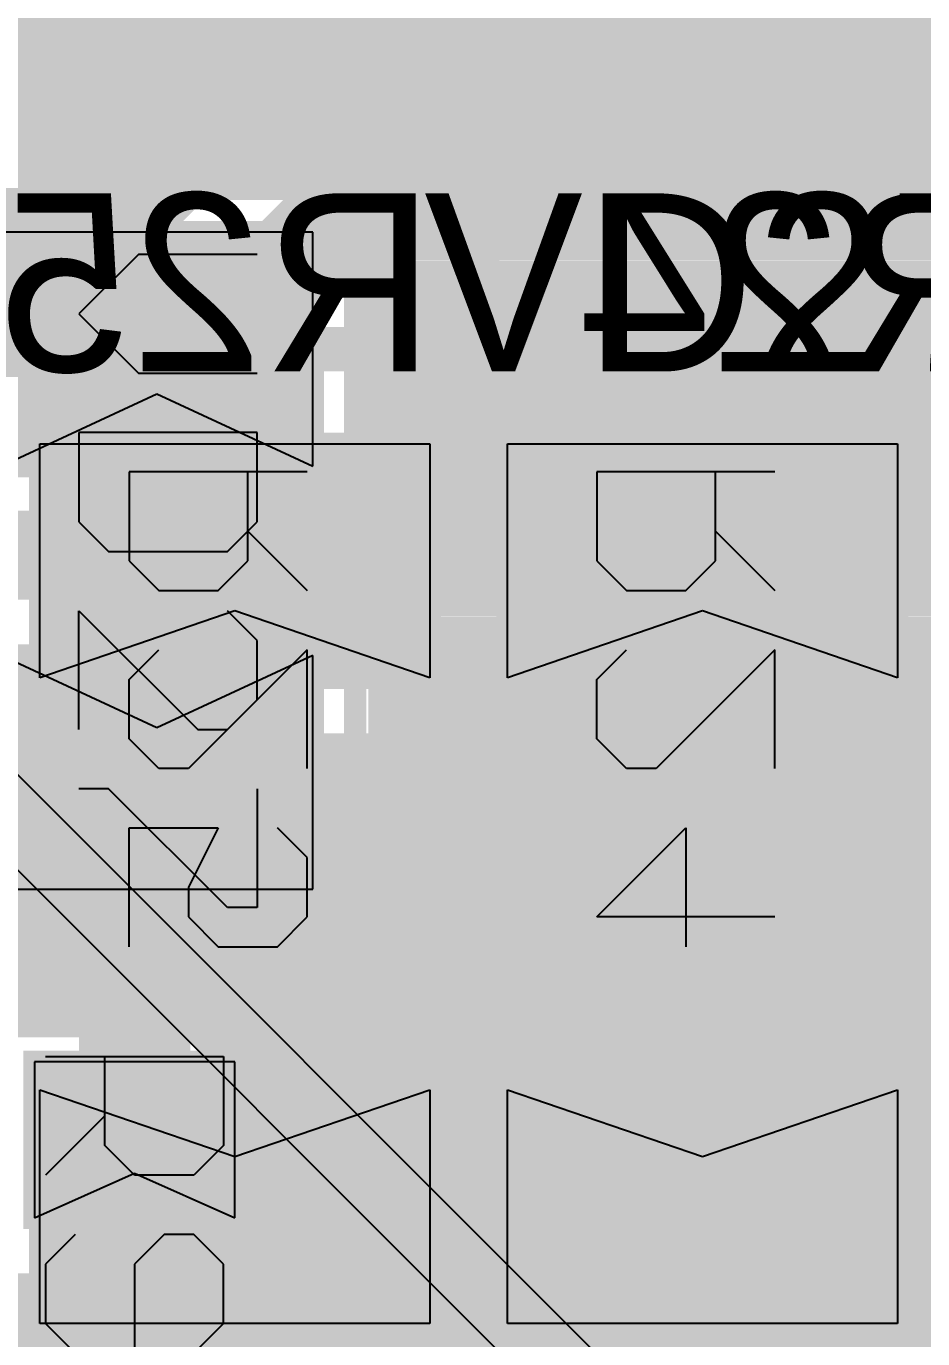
# Model space of a CAD drawing. Header units: millimetres. Extents: x 0.11 to 5.67, y 0.55 to 4.24.
# Drawn here: x 1.5556 to 1.7141, y 1.6627 to 1.8947 of the extents above; entities that cross this region are included whole.
import ezdxf

# ---------------------------------------------------------------- set-up
doc = ezdxf.new("R2010")
doc.units = ezdxf.units.MM
doc.header["$MEASUREMENT"] = 0
for name, color, linetype in [('BottomLayer', 5, 'Continuous'), ('BottomOverlay', 54, 'Continuous'), ('BottomPaste', 16, 'Continuous'), ('BottomSolder', 6, 'Continuous'), ('InternalPlane2', 16, 'Continuous'), ('Mechanical3', 76, 'Continuous'), ('TopLayer', 1, 'Continuous'), ('TopOverlay', 2, 'Continuous'), ('TopPaste', 8, 'Continuous'), ('TopSolder', 216, 'Continuous')]:
    doc.layers.add(name, color=color, linetype=linetype)

# ---------------------------------------------------------------- blocks, each defined once
blk = doc.blocks.new('LED0805_5')
at = {"layer": 'Mechanical3'}
for p, q in [((-0.0561, 0.01771), (-0.0561, -0.00328)), ((-0.03511, -0.00328), (-0.03511, 0.01771)), ((-0.02462, 0.01771), (-0.02462, -0.01378)), ((-0.00887, 0.01771), (-0.02462, 0.01771)), ((-0.00363, 0.01246), (-0.00887, 0.01771)), ((0.01212, 0.01771), (0.00687, 0.01246)), ((0.02261, 0.01771), (0.01212, 0.01771)), ((0.02786, 0.01246), (0.02261, 0.01771)), ((0.03836, 0.01771), (0.05935, 0.01771)), ((0.05935, 0.01771), (0.05935, 0.01246)), ((-0.00363, -0.00853), (-0.00363, 0.01246)), ((0.02786, 0.00721), (0.02786, 0.01246)), ((0.05935, 0.01246), (0.03836, -0.00853)), ((0.00687, -0.01378), (0.02786, 0.00721)), ((-0.0561, -0.00328), (-0.04561, -0.01378)), ((-0.04561, -0.01378), (-0.03511, -0.00328)), ((-0.00887, -0.01378), (-0.00363, -0.00853)), ((0.03836, -0.00853), (0.03836, -0.01378)), ((-0.02462, -0.01378), (-0.00887, -0.01378)), ((0.02786, -0.01378), (0.00687, -0.01378))]:
    blk.add_line(p, q, dxfattribs=at)
at = {"layer": 'TopLayer'}
for points in [[(-0.06004, 0.02756), (-0.06004, -0.02756), (-0.0187, 0.02756), (-0.0187, -0.02756)], [(0.0561, -0.02756), (0.0561, 0.02756), (0.01476, -0.02756), (0.01476, 0.02756)]]:
    blk.add_solid(points, dxfattribs=at)
at = {"layer": 'TopOverlay'}
for points, const_width in [([(-0.07594, -0.03504), (-0.07594, 0.03508)], 0.00394), ([(-0.06476, 0.03504), (-0.07594, 0.03504)], 0.00394), ([(-0.06772, -0.03504), (-0.06772, 0.03504)], 0.00394), ([(0.06378, 0.03504), (-0.06772, 0.03504)], 0.00394), ([(0.06378, -0.03504), (0.06378, 0.03504)], 0.00394), ([(-0.01181, -0.01575), (-0.01181, 0.01575)], 0.005), ([(-0.01181, 0), (0.00787, 0.01575)], 0.005), ([(0.00787, -0.01575), (0.00787, 0.01575)], 0.005), ([(0.00787, -0.01575), (-0.01181, 0)], 0.005), ([(-0.06394, -0.03504), (-0.07602, -0.03504)], 0.00394), ([(0.06378, -0.03504), (-0.06772, -0.03504)], 0.00394)]:
    blk.add_lwpolyline(points, dxfattribs=dict(at, const_width=const_width))
for points, const_width in [([(-0.07693, 0.03508, 1), (-0.07496, 0.03508, 1)], 0.00197), ([(-0.07693, 0.03504, 1), (-0.07496, 0.03504, 1)], 0.00197), ([(-0.0687, 0.03504, 1), (-0.06673, 0.03504, 1)], 0.00197), ([(-0.0687, 0.03504, 1), (-0.06673, 0.03504, 1)], 0.00197), ([(-0.06575, 0.03504, 1), (-0.06378, 0.03504, 1)], 0.00197), ([(0.0628, 0.03504, 1), (0.06476, 0.03504, 1)], 0.00197), ([(0.0628, 0.03504, 1), (0.06476, 0.03504, 1)], 0.00197), ([(-0.01306, 0.01575, 1), (-0.01056, 0.01575, 1)], 0.0025), ([(0.00662, 0.01575, 1), (0.00912, 0.01575, 1)], 0.0025), ([(0.00662, 0.01575, 1), (0.00912, 0.01575, 1)], 0.0025), ([(-0.01306, 0, 1), (-0.01056, 0, 1)], 0.0025), ([(-0.01306, 0, 1), (-0.01056, 0, 1)], 0.0025), ([(-0.01306, -0.01575, 1), (-0.01056, -0.01575, 1)], 0.0025), ([(0.00662, -0.01575, 1), (0.00912, -0.01575, 1)], 0.0025), ([(0.00662, -0.01575, 1), (0.00912, -0.01575, 1)], 0.0025), ([(-0.07701, -0.03504, 1), (-0.07504, -0.03504, 1)], 0.00197), ([(-0.07693, -0.03504, 1), (-0.07496, -0.03504, 1)], 0.00197), ([(-0.0687, -0.03504, 1), (-0.06673, -0.03504, 1)], 0.00197), ([(-0.0687, -0.03504, 1), (-0.06673, -0.03504, 1)], 0.00197), ([(-0.06492, -0.03504, 1), (-0.06295, -0.03504, 1)], 0.00197), ([(0.0628, -0.03504, 1), (0.06476, -0.03504, 1)], 0.00197), ([(0.0628, -0.03504, 1), (0.06476, -0.03504, 1)], 0.00197)]:
    blk.add_lwpolyline(points, format="xyb", close=True, dxfattribs=dict(at, const_width=const_width))
at = {"layer": 'TopPaste'}
for p, q in [((-0.06004, 0.02756), (-0.06004, -0.02756)), ((-0.0187, 0.02756), (-0.06004, 0.02756)), ((-0.0315, 0), (-0.0187, 0.02756)), ((0.0561, 0.02756), (0.01476, 0.02756)), ((0.01476, 0.02756), (0.02756, 0)), ((0.0561, -0.02756), (0.0561, 0.02756)), ((-0.0187, -0.02756), (-0.0315, 0)), ((0.02756, 0), (0.01476, -0.02756)), ((-0.06004, -0.02756), (-0.0187, -0.02756)), ((0.01476, -0.02756), (0.0561, -0.02756))]:
    blk.add_line(p, q, dxfattribs=at)
at = {"layer": 'TopSolder'}
for points in [[(-0.06201, 0.02953), (-0.06201, -0.02953), (-0.01673, 0.02953), (-0.01673, -0.02953)], [(0.05807, -0.02953), (0.05807, 0.02953), (0.0128, -0.02953), (0.0128, 0.02953)]]:
    blk.add_solid(points, dxfattribs=at)
blk = doc.blocks.new('RC0603_6')
at = {"layer": 'Mechanical3'}
for p, q in [((-0.04528, -0.01575), (-0.04528, 0.01574)), ((-0.04528, 0.01574), (-0.02953, 0.01574)), ((-0.02953, 0.01574), (-0.02429, 0.01049)), ((-0.00854, 0.01574), (-0.01379, 0.01049)), ((0.00195, 0.01574), (-0.00854, 0.01574)), ((0.0072, 0.01049), (0.00195, 0.01574)), ((0.02294, 0.01574), (0.0177, 0.01049)), ((0.02294, -0.01575), (0.02294, 0.01574)), ((-0.02429, 0.01049), (-0.02429, -0.00001)), ((-0.01379, 0.01049), (-0.01379, 0.00524)), ((0.0072, -0.0105), (0.0072, 0.01049)), ((-0.01379, 0.00524), (-0.00854, -0.00001)), ((-0.02429, -0.00001), (-0.02953, -0.00525)), ((-0.00854, -0.00001), (0.0072, -0.00001)), ((-0.02953, -0.00525), (-0.04528, -0.00525)), ((-0.03478, -0.00525), (-0.02429, -0.01575)), ((-0.01379, -0.0105), (-0.00854, -0.01575)), ((0.00195, -0.01575), (0.0072, -0.0105)), ((-0.00854, -0.01575), (0.00195, -0.01575)), ((0.0177, -0.01575), (0.02819, -0.01575)), ((0.02819, -0.01575), (0.02294, -0.01575))]:
    blk.add_line(p, q, dxfattribs=at)
at = {"layer": 'TopLayer'}
for points in [[(-0.04429, -0.01772), (-0.01673, -0.01772), (-0.04429, 0.01772), (-0.01673, 0.01772)], [(0.04427, 0.01772), (0.01671, 0.01772), (0.04427, -0.01772), (0.01671, -0.01772)]]:
    blk.add_solid(points, dxfattribs=at)
at = {"layer": 'TopOverlay', "const_width": 0.00701}
for points in [[(0.05217, 0.02559), (-0.05217, 0.02559)], [(-0.05217, -0.02559), (-0.05217, 0.02559)], [(0.05217, -0.02559), (0.05217, 0.02559)], [(0.05217, -0.02559), (-0.05217, -0.02559)]]:
    blk.add_lwpolyline(points, dxfattribs=at)
at = {"layer": 'TopOverlay', "const_width": 0.0035}
for points in [[(-0.05392, 0.02559, 1), (-0.05041, 0.02559, 1)], [(-0.05392, 0.02559, 1), (-0.05041, 0.02559, 1)], [(0.05041, 0.02559, 1), (0.05392, 0.02559, 1)], [(0.05041, 0.02559, 1), (0.05392, 0.02559, 1)], [(-0.05392, -0.02559, 1), (-0.05041, -0.02559, 1)], [(-0.05392, -0.02559, 1), (-0.05041, -0.02559, 1)], [(0.05041, -0.02559, 1), (0.05392, -0.02559, 1)], [(0.05041, -0.02559, 1), (0.05392, -0.02559, 1)]]:
    blk.add_lwpolyline(points, format="xyb", close=True, dxfattribs=at)
at = {"layer": 'TopPaste'}
for p, q in [((-0.04429, 0.01772), (-0.04429, -0.01772)), ((-0.01673, 0.01772), (-0.04429, 0.01772)), ((-0.02461, 0), (-0.01673, 0.01772)), ((0.04427, 0.01772), (0.01671, 0.01772)), ((0.01671, 0.01772), (0.02458, 0)), ((0.04427, -0.01772), (0.04427, 0.01772)), ((-0.01673, -0.01772), (-0.02461, 0)), ((0.02458, 0), (0.01671, -0.01772)), ((-0.04429, -0.01772), (-0.01673, -0.01772)), ((0.01671, -0.01772), (0.04427, -0.01772))]:
    blk.add_line(p, q, dxfattribs=at)
at = {"layer": 'TopSolder'}
for points in [[(-0.04626, -0.01969), (-0.01476, -0.01969), (-0.04626, 0.01969), (-0.01476, 0.01969)], [(0.04624, 0.01969), (0.01474, 0.01969), (0.04624, -0.01969), (0.01474, -0.01969)]]:
    blk.add_solid(points, dxfattribs=at)
blk = doc.blocks.new('SMC_79')
at = {"layer": 'TopOverlay', "const_width": 0.00787}
for points in [[(0.15846, 0.12205), (-0.16043, 0.12205)], [(0.15846, 0.12205), (0.15846, 0.07776)]]:
    blk.add_lwpolyline(points, dxfattribs=at)
at = {"layer": 'TopOverlay', "const_width": 0.00394}
blk.add_lwpolyline([(0.1565, 0.12205, 1), (0.16043, 0.12205, 1)], format="xyb", close=True, dxfattribs=at)
blk.add_lwpolyline([(0.1565, 0.12205, 1), (0.16043, 0.12205, 1)], format="xyb", close=True, dxfattribs=at)
blk = doc.blocks.new('SOT_23_123__B_82')
at = {"layer": 'BottomLayer', "const_width": 0.02807}
for points in [[(0.06125, 0.04134), (0.03027, 0.04134)], [(-0.02975, 0.00134), (-0.06073, 0.00134)], [(0.06125, -0.03866), (0.03027, -0.03866)]]:
    blk.add_lwpolyline(points, dxfattribs=at)
at = {"layer": 'BottomLayer', "const_width": 0.01404}
for points in [[(0.02325, 0.04134, 1), (0.03729, 0.04134, 1)], [(0.05423, 0.04134, 1), (0.06827, 0.04134, 1)], [(-0.06775, 0.00134, 1), (-0.05371, 0.00134, 1)], [(-0.03677, 0.00134, 1), (-0.02273, 0.00134, 1)], [(0.02325, -0.03866, 1), (0.03729, -0.03866, 1)], [(0.05423, -0.03866, 1), (0.06827, -0.03866, 1)]]:
    blk.add_lwpolyline(points, format="xyb", close=True, dxfattribs=at)
at = {"layer": 'BottomOverlay', "const_width": 0.01}
for points in [[(-0.02424, 0.06134), (0.01576, 0.06134)], [(-0.02424, 0.06134), (-0.02424, 0.03134)], [(0.02576, 0.01134), (0.02576, -0.00866)], [(-0.02424, -0.02866), (-0.02424, -0.05866)], [(-0.02424, -0.05866), (0.01576, -0.05866)]]:
    blk.add_lwpolyline(points, dxfattribs=at)
at = {"layer": 'BottomOverlay', "const_width": 0.005}
for points in [[(-0.02674, 0.06134, 1), (-0.02174, 0.06134, 1)], [(-0.02674, 0.06134, 1), (-0.02174, 0.06134, 1)], [(0.01326, 0.06134, 1), (0.01826, 0.06134, 1)], [(-0.02674, 0.03134, 1), (-0.02174, 0.03134, 1)], [(0.02326, 0.01134, 1), (0.02826, 0.01134, 1)], [(0.02326, -0.00866, 1), (0.02826, -0.00866, 1)], [(-0.02674, -0.02866, 1), (-0.02174, -0.02866, 1)], [(-0.02674, -0.05866, 1), (-0.02174, -0.05866, 1)], [(-0.02674, -0.05866, 1), (-0.02174, -0.05866, 1)], [(0.01326, -0.05866, 1), (0.01826, -0.05866, 1)]]:
    blk.add_lwpolyline(points, format="xyb", close=True, dxfattribs=at)
at = {"layer": 'BottomPaste', "const_width": 0.02807}
for points in [[(0.06125, 0.04134), (0.03027, 0.04134)], [(-0.02975, 0.00134), (-0.06073, 0.00134)], [(0.06125, -0.03866), (0.03027, -0.03866)]]:
    blk.add_lwpolyline(points, dxfattribs=at)
at = {"layer": 'BottomPaste', "const_width": 0.01404}
for points in [[(0.02325, 0.04134, 1), (0.03729, 0.04134, 1)], [(0.05423, 0.04134, 1), (0.06827, 0.04134, 1)], [(-0.06775, 0.00134, 1), (-0.05371, 0.00134, 1)], [(-0.03677, 0.00134, 1), (-0.02273, 0.00134, 1)], [(0.02325, -0.03866, 1), (0.03729, -0.03866, 1)], [(0.05423, -0.03866, 1), (0.06827, -0.03866, 1)]]:
    blk.add_lwpolyline(points, format="xyb", close=True, dxfattribs=at)
at = {"layer": 'BottomSolder', "const_width": 0.03201}
for points in [[(0.06125, 0.04134), (0.03027, 0.04134)], [(-0.02975, 0.00134), (-0.06073, 0.00134)], [(0.06125, -0.03866), (0.03027, -0.03866)]]:
    blk.add_lwpolyline(points, dxfattribs=at)
at = {"layer": 'BottomSolder', "const_width": 0.016}
for points in [[(0.02227, 0.04134, 1), (0.03827, 0.04134, 1)], [(0.05325, 0.04134, 1), (0.06925, 0.04134, 1)], [(-0.06873, 0.00134, 1), (-0.05273, 0.00134, 1)], [(-0.03775, 0.00134, 1), (-0.02175, 0.00134, 1)], [(0.02227, -0.03866, 1), (0.03827, -0.03866, 1)], [(0.05325, -0.03866, 1), (0.06925, -0.03866, 1)]]:
    blk.add_lwpolyline(points, format="xyb", close=True, dxfattribs=at)
at = {"layer": 'Mechanical3'}
for p, q in [((-0.04429, 0.00132), (-0.0338, 0.01181)), ((-0.0338, 0.01181), (-0.0233, 0.00132)), ((-0.01281, -0.01967), (-0.01281, 0.01181)), ((-0.01281, 0.01181), (0.00294, 0.01181)), ((0.00294, 0.01181), (0.00819, 0.00656)), ((0.01868, 0.00656), (0.01868, 0.01181)), ((0.00819, 0.00656), (0.00819, -0.01443)), ((0.03967, -0.01443), (0.01868, 0.00656)), ((-0.04429, -0.01967), (-0.04429, 0.00132)), ((-0.0233, 0.00132), (-0.0233, -0.01967)), ((0.00819, -0.01443), (0.00294, -0.01967)), ((0.03967, -0.01967), (0.03967, -0.01443)), ((0.00294, -0.01967), (-0.01281, -0.01967)), ((0.01868, -0.01967), (0.03967, -0.01967))]:
    blk.add_line(p, q, dxfattribs=at)
blk = doc.blocks.new('RC1206_B_151')
at = {"layer": 'BottomLayer'}
for points in [[(-0.07776, 0.03445), (-0.07776, -0.03445), (-0.03642, 0.03445), (-0.03642, -0.03445)], [(0.07776, -0.03445), (0.07776, 0.03445), (0.03642, -0.03445), (0.03642, 0.03445)]]:
    blk.add_solid(points, dxfattribs=at)
at = {"layer": 'BottomOverlay', "const_width": 0.00787}
for points in [[(0.02165, 0.0315), (-0.02165, 0.0315)], [(0.02165, -0.0315), (-0.02165, -0.0315)]]:
    blk.add_lwpolyline(points, dxfattribs=at)
at = {"layer": 'BottomOverlay', "const_width": 0.00394}
for points in [[(-0.02362, 0.0315, 1), (-0.01969, 0.0315, 1)], [(0.01969, 0.0315, 1), (0.02362, 0.0315, 1)], [(-0.02362, -0.0315, 1), (-0.01969, -0.0315, 1)], [(0.01969, -0.0315, 1), (0.02362, -0.0315, 1)]]:
    blk.add_lwpolyline(points, format="xyb", close=True, dxfattribs=at)
at = {"layer": 'BottomPaste'}
for p, q in [((-0.07776, 0.03445), (-0.03642, 0.03445)), ((-0.07776, -0.03445), (-0.07776, 0.03445)), ((-0.03642, 0.03445), (-0.04823, 0)), ((0.04823, 0), (0.03642, 0.03445)), ((0.03642, 0.03445), (0.07776, 0.03445)), ((0.07776, 0.03445), (0.07776, -0.03445)), ((-0.04823, 0), (-0.03642, -0.03445)), ((0.03642, -0.03445), (0.04823, 0)), ((-0.03642, -0.03445), (-0.07776, -0.03445)), ((0.07776, -0.03445), (0.03642, -0.03445))]:
    blk.add_line(p, q, dxfattribs=at)
at = {"layer": 'BottomSolder'}
for points in [[(-0.07972, 0.03642), (-0.07972, -0.03642), (-0.03445, 0.03642), (-0.03445, -0.03642)], [(0.07972, -0.03642), (0.07972, 0.03642), (0.03445, -0.03642), (0.03445, 0.03642)]]:
    blk.add_solid(points, dxfattribs=at)
at = {"layer": 'Mechanical3'}
for p, q in [((-0.07283, 0.0128), (-0.07283, -0.01869)), ((-0.06234, 0.0023), (-0.05184, 0.0128)), ((-0.02036, 0.0128), (-0.04135, 0.0128)), ((-0.04135, 0.0128), (-0.02036, -0.0082)), ((-0.00462, 0.0128), (-0.00986, 0.00755)), ((0.00588, 0.0128), (-0.00462, 0.0128)), ((0.01113, 0.00755), (0.00588, 0.0128)), ((0.01113, -0.00295), (0.01113, 0.00755)), ((-0.05709, 0.0023), (-0.07283, 0.0023)), ((-0.05184, -0.00295), (-0.05709, 0.0023)), ((-0.05184, -0.01344), (-0.05184, -0.00295)), ((-0.00986, -0.01869), (-0.00986, -0.00295)), ((-0.00986, -0.00295), (0.00063, -0.0082)), ((0.00588, -0.0082), (0.01113, -0.00295)), ((-0.02036, -0.0082), (-0.02036, -0.01344)), ((0.00063, -0.0082), (0.00588, -0.0082)), ((-0.05709, -0.01869), (-0.05184, -0.01344)), ((-0.0361, -0.01869), (-0.04135, -0.01344)), ((-0.02036, -0.01344), (-0.02561, -0.01869)), ((-0.07283, -0.01869), (-0.05709, -0.01869)), ((-0.02561, -0.01869), (-0.0361, -0.01869)), ((0.01113, -0.01869), (-0.00986, -0.01869))]:
    blk.add_line(p, q, dxfattribs=at)
blk = doc.blocks.new('RC1206_B_152')
at = {"layer": 'BottomLayer'}
for points in [[(-0.07776, 0.03445), (-0.07776, -0.03445), (-0.03642, 0.03445), (-0.03642, -0.03445)], [(0.07776, -0.03445), (0.07776, 0.03445), (0.03642, -0.03445), (0.03642, 0.03445)]]:
    blk.add_solid(points, dxfattribs=at)
at = {"layer": 'BottomOverlay', "const_width": 0.00787}
for points in [[(0.02165, 0.0315), (-0.02165, 0.0315)], [(0.02165, -0.0315), (-0.02165, -0.0315)]]:
    blk.add_lwpolyline(points, dxfattribs=at)
at = {"layer": 'BottomOverlay', "const_width": 0.00394}
for points in [[(-0.02362, 0.0315, 1), (-0.01969, 0.0315, 1)], [(0.01969, 0.0315, 1), (0.02362, 0.0315, 1)], [(-0.02362, -0.0315, 1), (-0.01969, -0.0315, 1)], [(0.01969, -0.0315, 1), (0.02362, -0.0315, 1)]]:
    blk.add_lwpolyline(points, format="xyb", close=True, dxfattribs=at)
at = {"layer": 'BottomPaste'}
for p, q in [((-0.07776, 0.03445), (-0.03642, 0.03445)), ((-0.07776, -0.03445), (-0.07776, 0.03445)), ((-0.03642, 0.03445), (-0.04823, 0)), ((0.04823, 0), (0.03642, 0.03445)), ((0.03642, 0.03445), (0.07776, 0.03445)), ((0.07776, 0.03445), (0.07776, -0.03445)), ((-0.04823, 0), (-0.03642, -0.03445)), ((0.03642, -0.03445), (0.04823, 0)), ((-0.03642, -0.03445), (-0.07776, -0.03445)), ((0.07776, -0.03445), (0.03642, -0.03445))]:
    blk.add_line(p, q, dxfattribs=at)
at = {"layer": 'BottomSolder'}
for points in [[(-0.07972, 0.03642), (-0.07972, -0.03642), (-0.03445, 0.03642), (-0.03445, -0.03642)], [(0.07972, -0.03642), (0.07972, 0.03642), (0.03445, -0.03642), (0.03445, 0.03642)]]:
    blk.add_solid(points, dxfattribs=at)
at = {"layer": 'Mechanical3'}
for p, q in [((-0.07283, 0.0128), (-0.07283, -0.01869)), ((-0.06234, 0.0023), (-0.05184, 0.0128)), ((-0.02036, 0.0128), (-0.04135, 0.0128)), ((-0.04135, 0.0128), (-0.02036, -0.0082)), ((0.00588, 0.0128), (0.00588, -0.01869)), ((-0.05709, 0.0023), (-0.07283, 0.0023)), ((-0.05184, -0.00295), (-0.05709, 0.0023)), ((-0.05184, -0.01344), (-0.05184, -0.00295)), ((0.00588, -0.01869), (-0.00986, -0.00295)), ((-0.00986, -0.00295), (0.01113, -0.00295)), ((-0.02036, -0.0082), (-0.02036, -0.01344)), ((-0.05709, -0.01869), (-0.05184, -0.01344)), ((-0.0361, -0.01869), (-0.04135, -0.01344)), ((-0.02036, -0.01344), (-0.02561, -0.01869)), ((-0.07283, -0.01869), (-0.05709, -0.01869)), ((-0.02561, -0.01869), (-0.0361, -0.01869))]:
    blk.add_line(p, q, dxfattribs=at)
blk = doc.blocks.new('CC8X3_5_257')
at = {"layer": 'TopOverlay', "const_width": 0.01}
blk.add_lwpolyline([(0.22638, 0, 1), (-0.08858, 0, 1)], format="xyb", close=True, dxfattribs=at)

msp = doc.modelspace()

# ---------------------------------------------------------------- linework, layer by layer
at = {"layer": 'BottomLayer'}
for points, const_width in [([(1.6132, 1.86221), (1.6132, 1.9128)], 0.01969), ([(1.54724, 1.89665), (1.58708, 1.89665)], 0.00787), ([(1.64253, 1.89665), (1.98228, 1.89665)], 0.00787), ([(1.54724, 1.88877), (1.5889, 1.88877)], 0.00787), ([(1.58958, 1.872), (1.58958, 1.8872)], 0.00787), ([(1.6407, 1.88877), (1.98228, 1.88877)], 0.00787), ([(1.54724, 1.8809), (1.58958, 1.8809)], 0.00787), ([(1.63682, 1.86221), (1.63682, 1.88192)], 0.00787), ([(1.63682, 1.8809), (1.98239, 1.8809)], 0.00787), ([(1.54724, 1.87303), (1.58958, 1.87303)], 0.00787), ([(1.63682, 1.87303), (1.98419, 1.87303)], 0.00787), ([(1.57582, 1.85824), (1.58958, 1.872)], 0.00787), ([(1.59252, 1.84154), (1.6132, 1.86221)], 0.01969), ([(1.54724, 1.86515), (1.58273, 1.86515)], 0.00787), ([(1.63682, 1.86515), (1.98871, 1.86515)], 0.00787), ([(1.54724, 1.85728), (1.57491, 1.85728)], 0.00787), ([(1.6363, 1.85728), (1.99857, 1.85728)], 0.00787), ([(1.54724, 1.8494), (1.57025, 1.8494)], 0.00787), ([(1.63305, 1.8494), (1.74606, 1.8494)], 0.00787), ([(1.59252, 1.8002), (1.59252, 1.84154)], 0.01969), ([(1.61904, 1.83465), (1.6299, 1.84551)], 0.00787), ([(1.54724, 1.84153), (1.5689, 1.84153)], 0.00787), ([(1.5689, 1.83465), (1.5689, 1.84154)], 0.00787), ([(1.62592, 1.84153), (1.74606, 1.84153)], 0.00787), ([(1.54724, 1.83465), (1.5689, 1.83465)], 0.00787), ([(1.61904, 1.83465), (1.62697, 1.83465)], 0.00787), ([(1.62697, 1.83465), (1.64075, 1.83465)], 0.00787), ([(1.62697, 1.83465), (1.64075, 1.83465)], 0.00787), ([(1.64075, 1.83465), (1.72343, 1.83465)], 0.00787), ([(1.59252, 1.8002), (1.6752, 1.8002)], 0.01969), ([(1.6752, 1.8002), (1.67717, 1.79823)], 0.01969), ([(1.54724, 1.76575), (1.62697, 1.76575)], 0.00787), ([(1.62697, 1.76575), (1.64075, 1.76575)], 0.00787), ([(1.62697, 1.76575), (1.64075, 1.76575)], 0.00787), ([(1.64075, 1.76575), (1.72343, 1.76575)], 0.00787), ([(1.54724, 1.76279), (1.73378, 1.76279)], 0.00787), ([(1.54724, 1.75492), (1.73378, 1.75492)], 0.00787), ([(1.54724, 1.74704), (1.73378, 1.74704)], 0.00787), ([(1.54724, 1.73917), (1.73378, 1.73917)], 0.00787), ([(1.54724, 1.73129), (1.73378, 1.73129)], 0.00787), ([(1.54724, 1.72342), (1.73378, 1.72342)], 0.00787), ([(1.54724, 1.72047), (1.62697, 1.72047)], 0.00787), ([(1.62697, 1.72047), (1.64075, 1.72047)], 0.00787), ([(1.62697, 1.72047), (1.64075, 1.72047)], 0.00787), ([(1.64075, 1.72047), (1.72343, 1.72047)], 0.00787), ([(1.58071, 1.6752), (1.59154, 1.68602)], 0.01969), ([(1.59154, 1.68602), (1.59252, 1.68602)], 0.01969), ([(1.59252, 1.65256), (1.59252, 1.68602)], 0.01969), ([(1.65945, 1.6752), (1.67028, 1.68602)], 0.01969), ([(1.67028, 1.68602), (1.6752, 1.68602)], 0.01969), ([(1.6752, 1.6565), (1.6752, 1.68602)], 0.01969), ([(1.65087, 1.63217), (1.6752, 1.6565)], 0.01969)]:
    msp.add_lwpolyline(points, dxfattribs=dict(at, const_width=const_width))
at = {"layer": 'BottomLayer', "const_width": 0.00787}
for points in [[(1.58958, 1.8872, -0.10914), (1.58699, 1.89891)], [(1.64262, 1.89891, -0.165852), (1.63682, 1.88192)], [(1.63682, 1.86221, -0.198912), (1.6299, 1.84551)], [(1.63682, 1.86221, -0.198912), (1.6299, 1.84551)], [(1.5689, 1.84154, -0.198912), (1.57582, 1.85824)], [(1.5689, 1.84154, -0.198912), (1.57582, 1.85824)]]:
    msp.add_lwpolyline(points, format="xyb", dxfattribs=at)
at = {"layer": 'BottomLayer'}
for points, const_width in [([(1.58511, 1.89665, 1), (1.58905, 1.89665, 1)], 0.00394), ([(1.64056, 1.89665, 1), (1.64449, 1.89665, 1)], 0.00394), ([(1.58693, 1.88877, 1), (1.59087, 1.88877, 1)], 0.00394), ([(1.58761, 1.8872, 1), (1.59155, 1.8872, 1)], 0.00394), ([(1.58761, 1.8872, 1), (1.59155, 1.8872, 1)], 0.00394), ([(1.63874, 1.88877, 1), (1.64267, 1.88877, 1)], 0.00394), ([(1.58761, 1.8809, 1), (1.59155, 1.8809, 1)], 0.00394), ([(1.63485, 1.88192, 1), (1.63879, 1.88192, 1)], 0.00394), ([(1.63485, 1.88192, 1), (1.63879, 1.88192, 1)], 0.00394), ([(1.63485, 1.8809, 1), (1.63879, 1.8809, 1)], 0.00394), ([(1.58761, 1.87303, 1), (1.59155, 1.87303, 1)], 0.00394), ([(1.63485, 1.87303, 1), (1.63879, 1.87303, 1)], 0.00394), ([(1.58761, 1.872, 1), (1.59155, 1.872, 1)], 0.00394), ([(1.58761, 1.872, 1), (1.59155, 1.872, 1)], 0.00394), ([(1.60828, 1.86221, 1), (1.61812, 1.86221, 1)], 0.00984), ([(1.60828, 1.86221, 1), (1.61812, 1.86221, 1)], 0.00984), ([(1.58076, 1.86515, 1), (1.5847, 1.86515, 1)], 0.00394), ([(1.63485, 1.86515, 1), (1.63879, 1.86515, 1)], 0.00394), ([(1.63485, 1.86221, 1), (1.63879, 1.86221, 1)], 0.00394), ([(1.63485, 1.86221, 1), (1.63879, 1.86221, 1)], 0.00394), ([(1.63485, 1.86221, 1), (1.63879, 1.86221, 1)], 0.00394), ([(1.57294, 1.85728, 1), (1.57688, 1.85728, 1)], 0.00394), ([(1.57385, 1.85824, 1), (1.57778, 1.85824, 1)], 0.00394), ([(1.57385, 1.85824, 1), (1.57778, 1.85824, 1)], 0.00394), ([(1.57385, 1.85824, 1), (1.57778, 1.85824, 1)], 0.00394), ([(1.63433, 1.85728, 1), (1.63827, 1.85728, 1)], 0.00394), ([(1.56828, 1.8494, 1), (1.57222, 1.8494, 1)], 0.00394), ([(1.63108, 1.8494, 1), (1.63501, 1.8494, 1)], 0.00394), ([(1.5876, 1.84154, 1), (1.59744, 1.84154, 1)], 0.00984), ([(1.5876, 1.84154, 1), (1.59744, 1.84154, 1)], 0.00984), ([(1.62793, 1.84551, 1), (1.63187, 1.84551, 1)], 0.00394), ([(1.62793, 1.84551, 1), (1.63187, 1.84551, 1)], 0.00394), ([(1.62793, 1.84551, 1), (1.63187, 1.84551, 1)], 0.00394), ([(1.56693, 1.84154, 1), (1.57087, 1.84154, 1)], 0.00394), ([(1.56693, 1.84153, 1), (1.57087, 1.84153, 1)], 0.00394), ([(1.56693, 1.84154, 1), (1.57087, 1.84154, 1)], 0.00394), ([(1.56693, 1.84154, 1), (1.57087, 1.84154, 1)], 0.00394), ([(1.62395, 1.84153, 1), (1.62789, 1.84153, 1)], 0.00394), ([(1.56693, 1.83465, 1), (1.57087, 1.83465, 1)], 0.00394), ([(1.56693, 1.83465, 1), (1.57087, 1.83465, 1)], 0.00394), ([(1.61707, 1.83465, 1), (1.621, 1.83465, 1)], 0.00394), ([(1.61707, 1.83465, 1), (1.621, 1.83465, 1)], 0.00394), ([(1.625, 1.83465, 1), (1.62894, 1.83465, 1)], 0.00394), ([(1.625, 1.83465, 1), (1.62894, 1.83465, 1)], 0.00394), ([(1.625, 1.83465, 1), (1.62894, 1.83465, 1)], 0.00394), ([(1.63878, 1.83465, 1), (1.64272, 1.83465, 1)], 0.00394), ([(1.63878, 1.83465, 1), (1.64272, 1.83465, 1)], 0.00394), ([(1.63878, 1.83465, 1), (1.64272, 1.83465, 1)], 0.00394), ([(1.5876, 1.8002, 1), (1.59744, 1.8002, 1)], 0.00984), ([(1.5876, 1.8002, 1), (1.59744, 1.8002, 1)], 0.00984), ([(1.67028, 1.8002, 1), (1.68012, 1.8002, 1)], 0.00984), ([(1.67028, 1.8002, 1), (1.68012, 1.8002, 1)], 0.00984), ([(1.67224, 1.79823, 1), (1.68209, 1.79823, 1)], 0.00984), ([(1.625, 1.76575, 1), (1.62894, 1.76575, 1)], 0.00394), ([(1.625, 1.76575, 1), (1.62894, 1.76575, 1)], 0.00394), ([(1.625, 1.76575, 1), (1.62894, 1.76575, 1)], 0.00394), ([(1.63878, 1.76575, 1), (1.64272, 1.76575, 1)], 0.00394), ([(1.63878, 1.76575, 1), (1.64272, 1.76575, 1)], 0.00394), ([(1.63878, 1.76575, 1), (1.64272, 1.76575, 1)], 0.00394), ([(1.625, 1.72047, 1), (1.62894, 1.72047, 1)], 0.00394), ([(1.625, 1.72047, 1), (1.62894, 1.72047, 1)], 0.00394), ([(1.625, 1.72047, 1), (1.62894, 1.72047, 1)], 0.00394), ([(1.63878, 1.72047, 1), (1.64272, 1.72047, 1)], 0.00394), ([(1.63878, 1.72047, 1), (1.64272, 1.72047, 1)], 0.00394), ([(1.63878, 1.72047, 1), (1.64272, 1.72047, 1)], 0.00394), ([(1.58661, 1.68602, 1), (1.59646, 1.68602, 1)], 0.00984), ([(1.58661, 1.68602, 1), (1.59646, 1.68602, 1)], 0.00984), ([(1.5876, 1.68602, 1), (1.59744, 1.68602, 1)], 0.00984), ([(1.5876, 1.68602, 1), (1.59744, 1.68602, 1)], 0.00984), ([(1.66535, 1.68602, 1), (1.6752, 1.68602, 1)], 0.00984), ([(1.66535, 1.68602, 1), (1.6752, 1.68602, 1)], 0.00984), ([(1.67028, 1.68602, 1), (1.68012, 1.68602, 1)], 0.00984), ([(1.67028, 1.68602, 1), (1.68012, 1.68602, 1)], 0.00984), ([(1.57579, 1.6752, 1), (1.58563, 1.6752, 1)], 0.00984), ([(1.65453, 1.6752, 1), (1.66437, 1.6752, 1)], 0.00984), ([(1.67028, 1.6565, 1), (1.68012, 1.6565, 1)], 0.00984), ([(1.67028, 1.6565, 1), (1.68012, 1.6565, 1)], 0.00984)]:
    msp.add_lwpolyline(points, format="xyb", close=True, dxfattribs=dict(at, const_width=const_width))
at = {"layer": 'InternalPlane2'}
for p, q in [((1.84696, 1.46954), (1.53548, 1.78101)), ((1.52532, 1.77433), (1.84028, 1.45937))]:
    msp.add_line(p, q, dxfattribs=at)
at = {"layer": 'InternalPlane2', "const_width": 0.02591}
msp.add_lwpolyline([(1.56087, 1.91732, 1), (1.58677, 1.91732, 1)], format="xyb", close=True, dxfattribs=at)
at = {"layer": 'InternalPlane2', "const_width": 0.01181}
msp.add_lwpolyline([(1.52953, 1.77854), (1.84449, 1.46358)], dxfattribs=at)
msp.add_lwpolyline([(1.52953, 1.77854), (1.84449, 1.46358)], dxfattribs=at)
at = {"layer": 'TopLayer'}
for points, const_width in [([(1.54724, 1.89665), (2.30906, 1.89665)], 0.00787), ([(1.54724, 1.88877), (2.30906, 1.88877)], 0.00787), ([(1.54724, 1.8809), (2.30906, 1.8809)], 0.00787), ([(1.54724, 1.87303), (2.02934, 1.87303)], 0.00787), ([(1.54724, 1.87008), (1.61811, 1.87008)], 0.00787), ([(1.61811, 1.80512), (1.61811, 1.87008)], 0.00787), ([(1.57874, 1.8376), (1.57874, 1.86614)], 0.00787), ([(1.61811, 1.86515), (2.0115, 1.86515)], 0.00787), ([(1.61811, 1.85728), (1.99866, 1.85728)], 0.00787), ([(1.61811, 1.8494), (1.98906, 1.8494)], 0.00787), ([(1.61811, 1.84153), (1.98089, 1.84153)], 0.00787), ([(1.57874, 1.80906), (1.57874, 1.8376)], 0.00787), ([(1.57874, 1.8376), (1.61417, 1.8376)], 0.00787), ([(1.61811, 1.83366), (1.9738, 1.83366)], 0.00787), ([(1.61811, 1.82578), (1.96713, 1.82578)], 0.00787), ([(1.61811, 1.81791), (1.96175, 1.81791)], 0.00787), ([(1.61811, 1.81003), (1.95636, 1.81003)], 0.00787), ([(1.54724, 1.80512), (1.61811, 1.80512)], 0.00787), ([(1.54724, 1.80216), (1.95199, 1.80216)], 0.00787), ([(1.54724, 1.79724), (1.62008, 1.79724)], 0.00787), ([(1.62008, 1.72835), (1.62008, 1.79724)], 0.00787), ([(1.62008, 1.79429), (1.94802, 1.79429)], 0.00787), ([(1.62008, 1.78641), (1.94419, 1.78641)], 0.00787), ([(1.62008, 1.77854), (1.73378, 1.77854)], 0.00787), ([(1.57874, 1.7628), (1.57972, 1.76181)], 0.01969), ([(1.62008, 1.77066), (1.73378, 1.77066)], 0.00787), ([(1.57972, 1.72736), (1.57972, 1.76181)], 0.01969), ([(1.62008, 1.76279), (1.73378, 1.76279)], 0.00787), ([(1.62008, 1.75492), (1.73378, 1.75492)], 0.00787), ([(1.62008, 1.74704), (1.73378, 1.74704)], 0.00787), ([(1.62008, 1.73917), (1.73378, 1.73917)], 0.00787), ([(1.5748, 1.72244), (1.57972, 1.72736)], 0.01969), ([(1.62008, 1.73129), (1.73378, 1.73129)], 0.00787), ([(1.5748, 1.69783), (1.5748, 1.72244)], 0.01969), ([(1.60335, 1.72835), (1.62008, 1.72835)], 0.00787), ([(1.60326, 1.72539), (1.6063, 1.72539)], 0.00787), ([(1.6063, 1.67028), (1.6063, 1.72539)], 0.00787), ([(1.6063, 1.72342), (1.73378, 1.72342)], 0.00787), ([(1.6063, 1.71555), (1.73378, 1.71555)], 0.00787), ([(1.6063, 1.70767), (1.73378, 1.70767)], 0.00787), ([(1.6063, 1.6998), (1.73378, 1.6998)], 0.00787), ([(1.6063, 1.69192), (1.73378, 1.69192)], 0.00787), ([(1.6063, 1.68405), (1.93274, 1.68405)], 0.00787), ([(1.6063, 1.67618), (1.93433, 1.67618)], 0.00787), ([(1.54724, 1.67028), (1.6063, 1.67028)], 0.00787), ([(1.54724, 1.6683), (1.93601, 1.6683)], 0.00787), ([(1.54724, 1.66439), (1.6063, 1.66439)], 0.00787), ([(1.6063, 1.60928), (1.6063, 1.66439)], 0.00787), ([(1.6063, 1.66043), (1.93857, 1.66043)], 0.00787)]:
    msp.add_lwpolyline(points, dxfattribs=dict(at, const_width=const_width))
for points, const_width in [([(1.61614, 1.87008, 1), (1.62008, 1.87008, 1)], 0.00394), ([(1.61614, 1.87008, 1), (1.62008, 1.87008, 1)], 0.00394), ([(1.57677, 1.86614, 1), (1.58071, 1.86614, 1)], 0.00394), ([(1.61614, 1.86515, 1), (1.62008, 1.86515, 1)], 0.00394), ([(1.61614, 1.85728, 1), (1.62008, 1.85728, 1)], 0.00394), ([(1.61614, 1.8494, 1), (1.62008, 1.8494, 1)], 0.00394), ([(1.61614, 1.84153, 1), (1.62008, 1.84153, 1)], 0.00394), ([(1.57677, 1.8376, 1), (1.58071, 1.8376, 1)], 0.00394), ([(1.57677, 1.8376, 1), (1.58071, 1.8376, 1)], 0.00394), ([(1.57677, 1.8376, 1), (1.58071, 1.8376, 1)], 0.00394), ([(1.6122, 1.8376, 1), (1.61614, 1.8376, 1)], 0.00394), ([(1.61614, 1.83366, 1), (1.62008, 1.83366, 1)], 0.00394), ([(1.61614, 1.82578, 1), (1.62008, 1.82578, 1)], 0.00394), ([(1.61614, 1.81791, 1), (1.62008, 1.81791, 1)], 0.00394), ([(1.57677, 1.80906, 1), (1.58071, 1.80906, 1)], 0.00394), ([(1.61614, 1.81003, 1), (1.62008, 1.81003, 1)], 0.00394), ([(1.61614, 1.80512, 1), (1.62008, 1.80512, 1)], 0.00394), ([(1.61614, 1.80512, 1), (1.62008, 1.80512, 1)], 0.00394), ([(1.61811, 1.79724, 1), (1.62205, 1.79724, 1)], 0.00394), ([(1.61811, 1.79724, 1), (1.62205, 1.79724, 1)], 0.00394), ([(1.61811, 1.79429, 1), (1.62205, 1.79429, 1)], 0.00394), ([(1.61811, 1.78641, 1), (1.62205, 1.78641, 1)], 0.00394), ([(1.61811, 1.77854, 1), (1.62205, 1.77854, 1)], 0.00394), ([(1.57382, 1.7628, 1), (1.58366, 1.7628, 1)], 0.00984), ([(1.61811, 1.77066, 1), (1.62205, 1.77066, 1)], 0.00394), ([(1.5748, 1.76181, 1), (1.58465, 1.76181, 1)], 0.00984), ([(1.5748, 1.76181, 1), (1.58465, 1.76181, 1)], 0.00984), ([(1.61811, 1.76279, 1), (1.62205, 1.76279, 1)], 0.00394), ([(1.61811, 1.75492, 1), (1.62205, 1.75492, 1)], 0.00394), ([(1.61811, 1.74704, 1), (1.62205, 1.74704, 1)], 0.00394), ([(1.61811, 1.73917, 1), (1.62205, 1.73917, 1)], 0.00394), ([(1.5748, 1.72736, 1), (1.58465, 1.72736, 1)], 0.00984), ([(1.5748, 1.72736, 1), (1.58465, 1.72736, 1)], 0.00984), ([(1.61811, 1.73129, 1), (1.62205, 1.73129, 1)], 0.00394), ([(1.56988, 1.72244, 1), (1.57972, 1.72244, 1)], 0.00984), ([(1.56988, 1.72244, 1), (1.57972, 1.72244, 1)], 0.00984), ([(1.60138, 1.72835, 1), (1.60531, 1.72835, 1)], 0.00394), ([(1.61811, 1.72835, 1), (1.62205, 1.72835, 1)], 0.00394), ([(1.61811, 1.72835, 1), (1.62205, 1.72835, 1)], 0.00394), ([(1.6013, 1.72539, 1), (1.60523, 1.72539, 1)], 0.00394), ([(1.60433, 1.72539, 1), (1.60827, 1.72539, 1)], 0.00394), ([(1.60433, 1.72539, 1), (1.60827, 1.72539, 1)], 0.00394), ([(1.60433, 1.72342, 1), (1.60827, 1.72342, 1)], 0.00394), ([(1.60433, 1.71555, 1), (1.60827, 1.71555, 1)], 0.00394), ([(1.60433, 1.70767, 1), (1.60827, 1.70767, 1)], 0.00394), ([(1.56988, 1.69783, 1), (1.57972, 1.69783, 1)], 0.00984), ([(1.60433, 1.6998, 1), (1.60827, 1.6998, 1)], 0.00394), ([(1.60433, 1.69192, 1), (1.60827, 1.69192, 1)], 0.00394), ([(1.60433, 1.68405, 1), (1.60827, 1.68405, 1)], 0.00394), ([(1.60433, 1.67618, 1), (1.60827, 1.67618, 1)], 0.00394), ([(1.60433, 1.67028, 1), (1.60827, 1.67028, 1)], 0.00394), ([(1.60433, 1.67028, 1), (1.60827, 1.67028, 1)], 0.00394), ([(1.60433, 1.66439, 1), (1.60827, 1.66439, 1)], 0.00394), ([(1.60433, 1.66439, 1), (1.60827, 1.66439, 1)], 0.00394), ([(1.60433, 1.66043, 1), (1.60827, 1.66043, 1)], 0.00394)]:
    msp.add_lwpolyline(points, format="xyb", close=True, dxfattribs=dict(at, const_width=const_width))

# ---------------------------------------------------------------- block references
for name, p, rotation in [('SMC_79', (1.73032, 2.01083), 180), ('SOT_23_123__B_82', (1.61614, 1.95965), 90), ('LED0805_5', (1.57874, 1.79823), 270), ('CC8X3_5_257', (1.77756, 1.73524), 270), ('RC1206_B_151', (1.59252, 1.74311), 270), ('RC1206_B_152', (1.6752, 1.74311), 270), ('RC0603_6', (1.5748, 1.66732), 270)]:
    msp.add_blockref(name, p, dxfattribs=dict(rotation=rotation))

# ---------------------------------------------------------------- texts
at = {"layer": 'BottomOverlay', "text_generation_flag": 2}
for s, p in [('R25', (1.62795, 1.83366)), ('R24', (1.73032, 1.83366))]:
    msp.add_text(s, height=0.031496, dxfattribs=at).set_placement(p)
at = {"layer": 'TopOverlay'}
msp.add_text('VD27', height=0.031496, dxfattribs=at).set_placement((1.62598, 1.83366))

doc.saveas('drawing.dxf')
